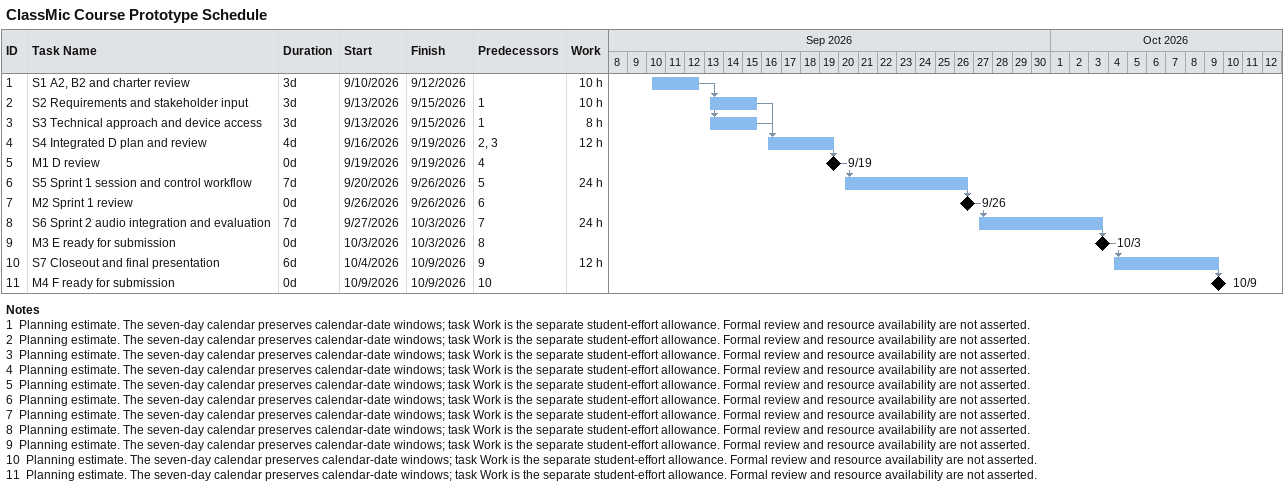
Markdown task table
ClassMic Course Prototype Schedule

| ID | Task | Duration | Start | Finish | Predecessors | Work (h) |
|---|---|---|---|---|---|---|
| 1 | S1 A2, B2 and charter review | 3d | 2026-09-10 | 2026-09-12 |  | 10 |
| 2 | S2 Requirements and stakeholder input | 3d | 2026-09-13 | 2026-09-15 | 1 | 10 |
| 3 | S3 Technical approach and device access | 3d | 2026-09-13 | 2026-09-15 | 1 | 8 |
| 4 | S4 Integrated D plan and review | 4d | 2026-09-16 | 2026-09-19 | 2, 3 | 12 |
| 5 | M1 D review | 0d | 2026-09-19 | 2026-09-19 | 4 |  |
| 6 | S5 Sprint 1 session and control workflow | 7d | 2026-09-20 | 2026-09-26 | 5 | 24 |
| 7 | M2 Sprint 1 review | 0d | 2026-09-26 | 2026-09-26 | 6 |  |
| 8 | S6 Sprint 2 audio integration and evaluation | 7d | 2026-09-27 | 2026-10-03 | 7 | 24 |
| 9 | M3 E ready for submission | 0d | 2026-10-03 | 2026-10-03 | 8 |  |
| 10 | S7 Closeout and final presentation | 6d | 2026-10-04 | 2026-10-09 | 9 | 12 |
| 11 | M4 F ready for submission | 0d | 2026-10-09 | 2026-10-09 | 10 |  |

Notes
- 1: Planning estimate. The seven-day calendar preserves calendar-date windows; task Work is the separate student-effort allowance. Formal review and resource availability are not asserted.
- 2: Planning estimate. The seven-day calendar preserves calendar-date windows; task Work is the separate student-effort allowance. Formal review and resource availability are not asserted.
- 3: Planning estimate. The seven-day calendar preserves calendar-date windows; task Work is the separate student-effort allowance. Formal review and resource availability are not asserted.
- 4: Planning estimate. The seven-day calendar preserves calendar-date windows; task Work is the separate student-effort allowance. Formal review and resource availability are not asserted.
- 5: Planning estimate. The seven-day calendar preserves calendar-date windows; task Work is the separate student-effort allowance. Formal review and resource availability are not asserted.
- 6: Planning estimate. The seven-day calendar preserves calendar-date windows; task Work is the separate student-effort allowance. Formal review and resource availability are not asserted.
- 7: Planning estimate. The seven-day calendar preserves calendar-date windows; task Work is the separate student-effort allowance. Formal review and resource availability are not asserted.
- 8: Planning estimate. The seven-day calendar preserves calendar-date windows; task Work is the separate student-effort allowance. Formal review and resource availability are not asserted.
- 9: Planning estimate. The seven-day calendar preserves calendar-date windows; task Work is the separate student-effort allowance. Formal review and resource availability are not asserted.
- 10: Planning estimate. The seven-day calendar preserves calendar-date windows; task Work is the separate student-effort allowance. Formal review and resource availability are not asserted.
- 11: Planning estimate. The seven-day calendar preserves calendar-date windows; task Work is the separate student-effort allowance. Formal review and resource availability are not asserted.
